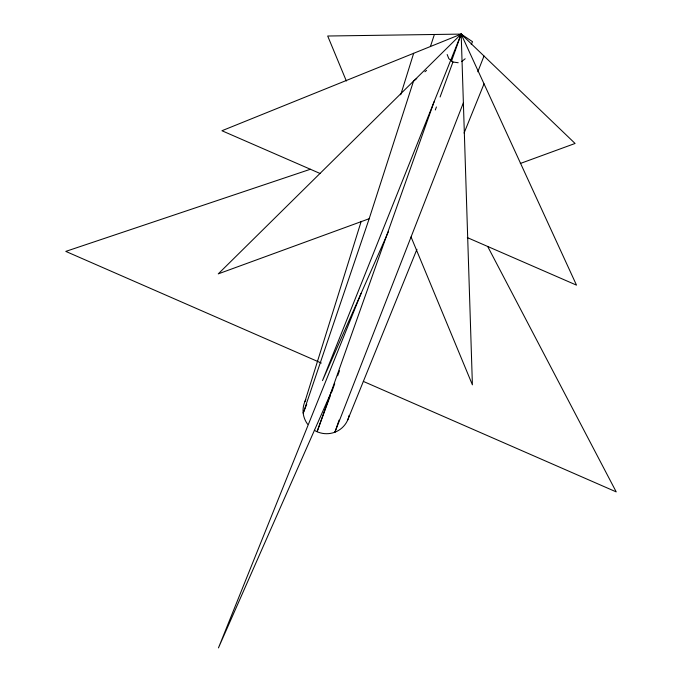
<?xml version="1.0" encoding="UTF-8"?>
<svg xmlns="http://www.w3.org/2000/svg" width="682" height="682" viewBox="0 0 682 682"><rect width="100%" height="100%" fill="white"/><g stroke="black" fill="none" stroke-linecap="round" stroke-linejoin="round"><path stroke-width="1.02" d="M304.965 401.459L361.196 221.352M400.718 94.781L413.667 53.29M306.747 404.264L303.192 413.156L369.184 218.717L413.497 81.175L416.762 78.49M430.402 46.598L434.383 34.484M339.073 420.121L334.905 432.2L463.376 102.846M434.102 101.754L317.079 431.732L330.301 395.756M451.527 61.056L461.177 34.1L472.515 41.696L471.228 44.603M331.401 392.755L334.7 383.761M337.641 375.765L339.474 370.769M435.312 109.964L436.412 106.972M440.086 96.98L452.942 62.002L448.824 58.669L447.17 54.526M477.809 71.789L484.007 56.018M520.289 163.492L575.079 143.467L461.177 34.1L322.492 380.616L388.527 231.437M361.11 293.362L218.453 647.9L332.68 388.919M347.65 420.129L416.932 249.288M464.067 133.075L484.032 83.843M467.315 237.592L576.503 285.136L461.177 34.1L218.266 273.874L369.184 218.717M465.175 58.763L461.62 61.593M424.92 71.772L426.557 70.425M411.058 236.961L472.404 384.827L461.177 34.1L221.94 130.739L320.071 173.475M310.395 169.255L65.779 251.394L321.307 363.037M461.177 34.1L327.701 36.018L346.362 81.013M458.202 62.744L452.942 62.002M363.353 381.409L616.221 491.893L487.681 246.458M349.124 415.381A23.299 22.821 19.7 0 1 314.368 430.325M307.625 424.238A23.299 22.821 19.7 0 1 305.851 399.686"/></g></svg>
